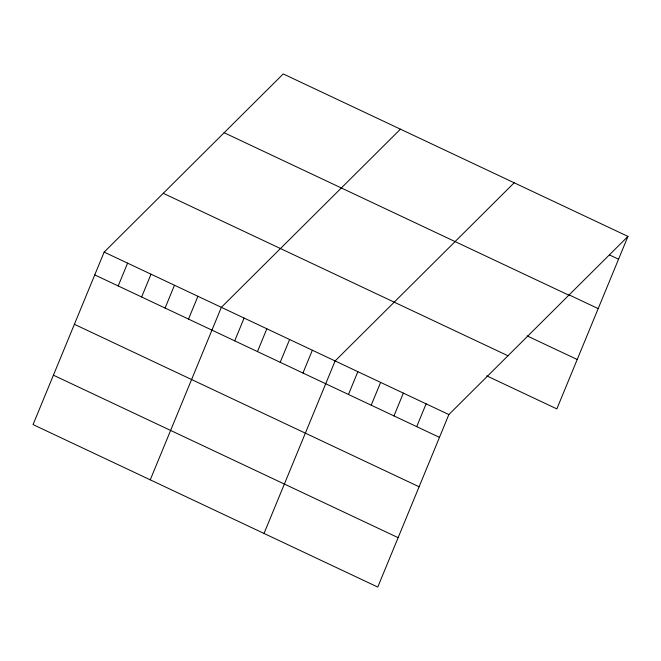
<?xml version="1.0" encoding="UTF-8"?>
<svg xmlns="http://www.w3.org/2000/svg" width="661" height="661" viewBox="0 0 661 661"><rect width="100%" height="100%" fill="white"/><g stroke="black" fill="none" stroke-linecap="round" stroke-linejoin="round"><path stroke-width="0.99" d="M104.149 252.097L33.05 424.593L377.762 587.067L448.86 414.563L627.95 236.407L283.239 73.933L104.149 252.097L448.86 414.563M118.195 285.94L127.59 263.144M141.636 296.996L151.03 274.191M165.076 308.043L174.471 285.238M188.517 319.089L197.912 296.285M150.254 479.836L221.352 307.332L400.442 129.176M234.705 340.861L244.107 318.057M257.46 351.578L266.854 328.781M280.206 362.302L289.609 339.498M302.961 373.027L312.356 350.223M264.012 533.452L335.11 360.947L514.192 182.791M348.463 394.477L357.857 371.672M371.209 405.193L380.612 382.397M393.964 415.918L403.359 393.113M416.711 426.642L426.114 403.838M627.95 236.407L556.851 408.903L486.777 375.878M609.45 254.915L618.556 259.203M569.071 294.88L598.188 308.604M224.137 132.729L568.848 295.194M527.156 335.912L577.21 359.501M163.25 193.301L507.962 355.767M94.754 274.893L439.466 437.367M74.387 324.295L419.107 486.769M53.409 375.192L398.129 537.666"/></g></svg>
